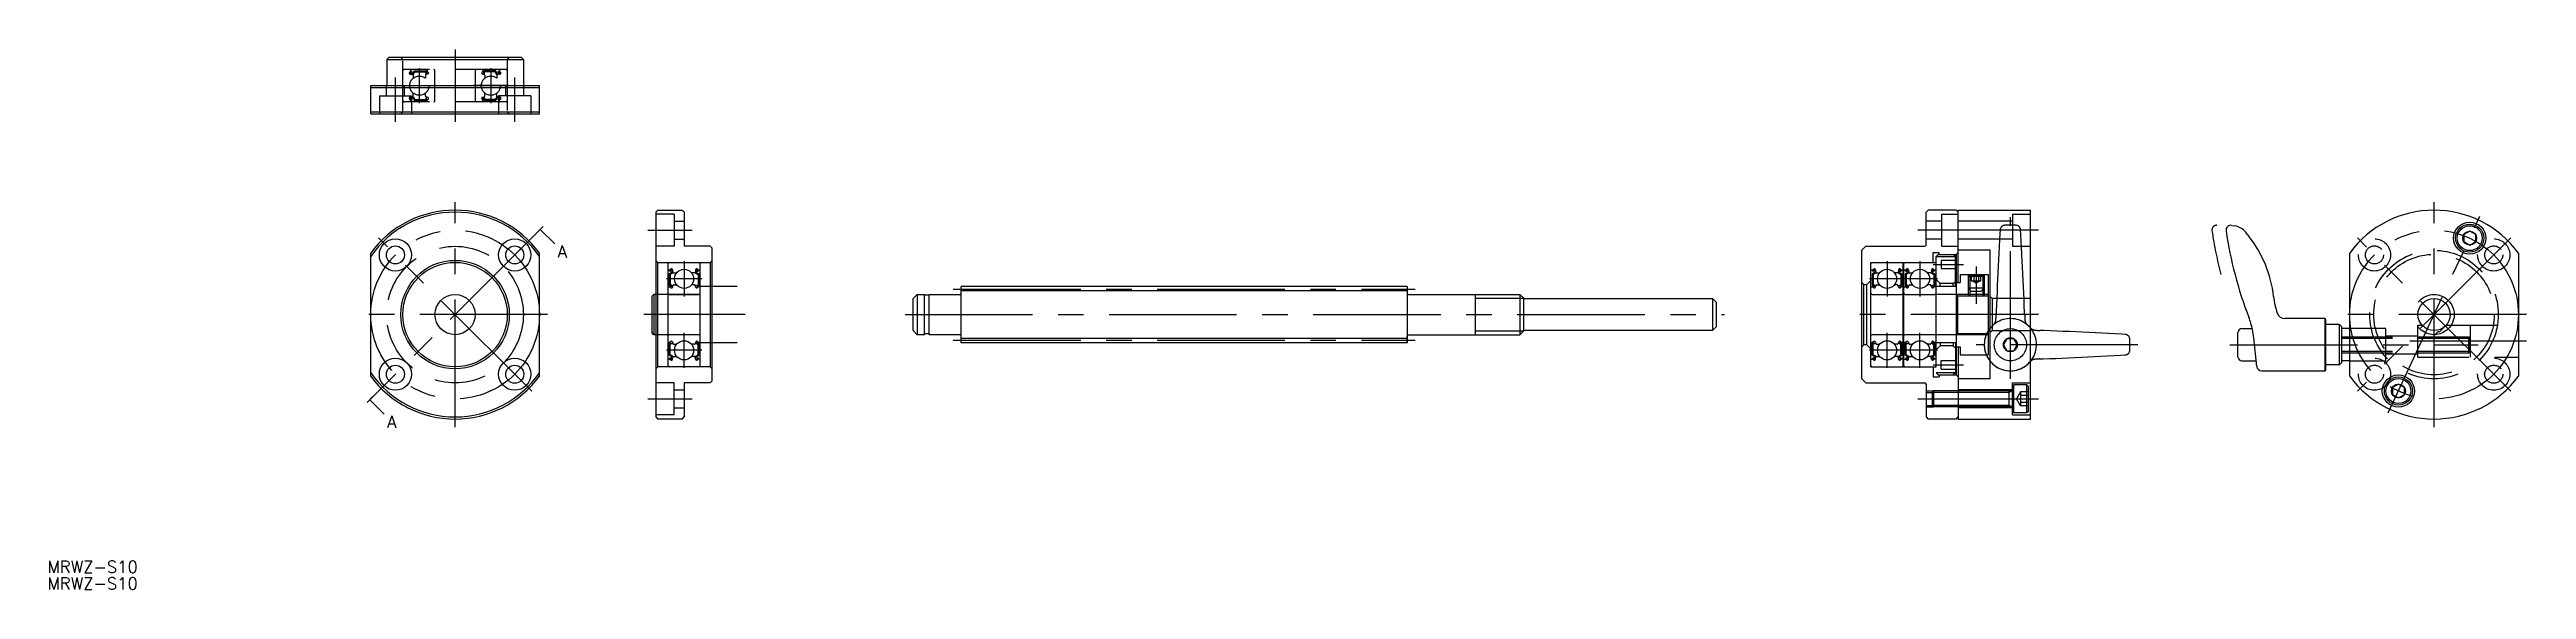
# Model space of a CAD drawing. Extents: x -101 to 516, y -68 to 66.
import ezdxf

# ---------------------------------------------------------------- set-up
doc = ezdxf.new("R2010")
doc.units = 0
for name, pattern in [('CENTER', [50.8, 31.75, -6.35, 6.35, -6.35]), ('DASHED', [19.05, 12.7, -6.35]), ('PHANTOM', [63.5, 31.75, -6.35, 6.35, -6.35, 6.35, -6.35])]:
    doc.linetypes.add(name, pattern=pattern)
doc.layers.get('0').update_dxf_attribs({"linetype": 'CONTINUOUS'})
doc.layers.add('CENTER', color=1, linetype='CENTER')
doc.styles.get("Standard").update_dxf_attribs({"font": 'txt.shx', "height": 3, "bigfont": 'bigfont.shx'})

msp = doc.modelspace()

# ---------------------------------------------------------------- linework, layer by layer
at = {"color": 7, "linetype": 'CONTINUOUS'}
for p, q in [((-17, 63.5), (-16.5, 64)), ((-17, 63.5), (-17, 57)), ((-17, 63.5), (17, 63.5)), ((16.5, 64), (-16.5, 64)), ((16.5, 64), (17, 63.5)), ((17, 63.5), (17, 57)), ((-21, 50), (-21, 57)), ((-21, 57), (21, 57)), ((21, 56.5), (-21, 56.5)), ((21, 50), (21, 57)), ((-21, 50.5), (21, 50.5)), ((-21, 50), (21, 50)), ((50.5, 26), (50, 25.5)), ((50, 25.5), (50, -25.5)), ((54.5, 25), (50, 25)), ((50.5, 26), (56.5, 26)), ((54.5, 25), (54.5, 17)), ((57, 25.5), (56.5, 26)), ((57, 25.5), (57, 17)), ((366.62, 26), (366.12, 25.5)), ((366.12, 17.3), (366.12, 25.5)), ((373.62, 26), (366.62, 26)), ((370.02, 17), (370.02, 25)), ((370.02, 25), (374.12, 25)), ((374.12, 25.5), (373.62, 26)), ((374.12, 26), (392.12, 26)), ((374.12, 8), (374.12, 26)), ((387.62, 25), (387.62, 17)), ((387.62, 25), (392.12, 25)), ((392.12, -26), (392.12, 26)), ((54.5, 23.25), (57, 23.25)), ((54.5, 18.75), (57, 18.75)), ((370.02, 23.25), (366.12, 23.25)), ((370.02, 18.75), (366.12, 18.75)), ((387.62, 23.25), (374.12, 23.25)), ((387.62, 18.75), (374.12, 18.75)), ((442.2, 22.21), (443.01, 22.07)), ((501.45, 20.76), (499.95, 19.9)), ((499.95, 19.9), (499.95, 18.17)), ((502.95, 19.9), (501.45, 20.76)), ((502.95, 18.17), (502.95, 19.9)), ((-21, -15.33), (-21, 15.33)), ((21, -15.33), (21, 15.33)), ((54.5, 17), (50, 17)), ((50.5, 13), (50, 13.5)), ((50.5, -13), (50.5, 13)), ((50.5, 13), (63.5, 13)), ((53, -12.7), (53, 12.7)), ((63.5, 17), (57, 17)), ((61, -12.7), (61, 12.7)), ((63.5, 17), (64, 16.5)), ((63.5, 13), (64, 13.5)), ((63.5, 13), (63.5, -13)), ((64, -16.5), (64, 16.5)), ((350.12, 16), (351.12, 17)), ((350.12, -16), (350.12, 16)), ((351.12, 17), (365.82, 17)), ((352.42, 13), (368.62, 13)), ((352.42, -13), (352.42, 13)), ((360.42, -12.7), (360.42, 12.7)), ((360.62, -12.7), (360.62, 12.7)), ((367.92, 15.5), (369.42, 15.5)), ((367.92, 13), (367.92, 15.5)), ((368.62, 14.5), (369.12, 15)), ((368.62, -13), (368.62, 14.5)), ((369.12, 15), (372.92, 15)), ((369.42, 15), (369.42, 15.5)), ((369.92, 13.55), (369.92, 11.45)), ((369.92, 13.55), (373.42, 13.55)), ((370.02, 17), (374.12, 17)), ((373.42, 14.5), (372.92, 15)), ((373.42, 7), (373.42, 14.5)), ((373.42, 14.46), (373.62, 14.46)), ((373.62, 15), (374.12, 15.5)), ((373.62, 15), (373.62, -15)), ((382.12, 16), (374.12, 16)), ((382.12, -16), (382.12, 16)), ((387.62, 17), (392.12, 17)), ((471.57, -15.33), (471.57, 15.33)), ((499.95, 18.17), (501.45, 17.3)), ((501.45, 17.3), (502.95, 18.17)), ((513.57, 15.33), (513.57, -15.33)), ((53.1, 11.1), (53.46, 11.1)), ((53.1, 6.95), (53.45, 6.95)), ((53.98, 10.5), (53.33, 10.12)), ((53.33, 10.12), (53.33, 7.3)), ((53.45, 11.09), (53.62, 11.29)), ((53.45, 6.95), (53.64, 6.72)), ((53.6, 10.67), (53.46, 10.82)), ((54.18, 10.38), (53.53, 10.01)), ((53.53, 10.01), (53.53, 7.3)), ((53.93, 7.3), (53.53, 7.3)), ((53.53, 7.1), (53.93, 7.1)), ((53.6, 10.96), (53.77, 11.16)), ((53.74, 10.82), (53.6, 10.96)), ((53.6, 10.67), (53.74, 10.82)), ((53.79, 6.65), (53.89, 6.65)), ((53.93, 7.1), (53.93, 7.3)), ((53.95, 11.1), (53.98, 10.5)), ((54.08, 6.78), (54.28, 7.33)), ((54.15, 11.12), (54.2, 10.49)), ((54.18, 10.75), (54.18, 10.38)), ((54.3, 10.4), (55.15, 10.4)), ((54.37, 7.4), (55.15, 7.4)), ((59.7, 10.4), (58.85, 10.4)), ((59.63, 7.4), (58.85, 7.4)), ((59.92, 6.78), (59.72, 7.33)), ((59.85, 11.12), (59.8, 10.49)), ((59.82, 10.75), (59.82, 10.38)), ((59.82, 10.38), (60.47, 10.01)), ((60.05, 11.1), (60.02, 10.5)), ((60.02, 10.5), (60.67, 10.12)), ((60.07, 7.1), (60.07, 7.3)), ((60.07, 7.3), (60.47, 7.3)), ((60.47, 7.1), (60.07, 7.1)), ((60.21, 6.65), (60.11, 6.65)), ((60.4, 10.96), (60.23, 11.16)), ((60.26, 10.82), (60.4, 10.96)), ((60.4, 10.67), (60.26, 10.82)), ((60.55, 6.95), (60.36, 6.72)), ((60.55, 11.09), (60.38, 11.29)), ((60.4, 10.67), (60.54, 10.82)), ((60.47, 10.01), (60.47, 7.3)), ((60.9, 11.1), (60.54, 11.1)), ((60.9, 6.95), (60.55, 6.95)), ((60.67, 10.12), (60.67, 7.3)), ((125.99, -7), (125.99, 7)), ((125.99, 5.3), (125.99, 7)), ((236.99, 7), (125.99, 7)), ((236.99, 7), (236.99, -7)), ((350.62, 7.5), (350.12, 8)), ((350.62, 7.5), (351.42, 7.5)), ((350.62, -7.5), (350.62, 7.5)), ((351.42, 7.5), (352.42, 8.5)), ((351.42, -7.5), (351.42, 7.5)), ((352.52, 11.1), (352.88, 11.1)), ((352.52, 6.95), (352.87, 6.95)), ((353.4, 10.5), (352.75, 10.12)), ((352.75, 10.12), (352.75, 7.3)), ((352.87, 11.09), (353.04, 11.29)), ((352.87, 6.95), (353.06, 6.72)), ((353.02, 10.67), (352.88, 10.82)), ((353.6, 10.38), (352.95, 10.01)), ((352.95, 10.01), (352.95, 7.3)), ((353.35, 7.3), (352.95, 7.3)), ((352.95, 7.1), (353.35, 7.1)), ((353.02, 10.96), (353.19, 11.16)), ((353.16, 10.82), (353.02, 10.96)), ((353.02, 10.67), (353.16, 10.82)), ((353.22, 6.65), (353.31, 6.65)), ((353.35, 7.1), (353.35, 7.3)), ((353.37, 11.1), (353.4, 10.5)), ((353.5, 6.78), (353.7, 7.33)), ((353.57, 11.12), (353.62, 10.49)), ((353.6, 10.75), (353.6, 10.38)), ((353.72, 10.4), (354.57, 10.4)), ((353.79, 7.4), (354.57, 7.4)), ((359.12, 10.4), (358.27, 10.4)), ((359.05, 7.4), (358.27, 7.4)), ((359.34, 6.78), (359.14, 7.33)), ((359.27, 11.12), (359.22, 10.49)), ((359.24, 10.75), (359.24, 10.38)), ((359.24, 10.38), (359.89, 10.01)), ((359.47, 11.1), (359.44, 10.5)), ((359.44, 10.5), (360.09, 10.12)), ((359.49, 7.3), (359.89, 7.3)), ((359.49, 7.1), (359.49, 7.3)), ((359.89, 7.1), (359.49, 7.1)), ((359.63, 6.65), (359.53, 6.65)), ((359.82, 10.96), (359.65, 11.16)), ((359.68, 10.82), (359.82, 10.96)), ((359.82, 10.67), (359.68, 10.82)), ((359.97, 6.95), (359.78, 6.72)), ((359.97, 11.09), (359.8, 11.29)), ((359.82, 10.67), (359.96, 10.82)), ((359.89, 10.01), (359.89, 7.3)), ((360.32, 11.1), (359.96, 11.1)), ((360.32, 6.95), (359.97, 6.95)), ((360.09, 10.12), (360.09, 7.3)), ((360.42, 7), (360.62, 7)), ((360.72, 11.1), (361.08, 11.1)), ((360.72, 6.95), (361.07, 6.95)), ((361.6, 10.5), (360.95, 10.12)), ((360.95, 10.12), (360.95, 7.3)), ((361.07, 11.09), (361.24, 11.29)), ((361.07, 6.95), (361.26, 6.72)), ((361.22, 10.67), (361.08, 10.82)), ((361.8, 10.38), (361.15, 10.01)), ((361.15, 10.01), (361.15, 7.3)), ((361.55, 7.3), (361.15, 7.3)), ((361.15, 7.1), (361.55, 7.1)), ((361.22, 10.96), (361.39, 11.16)), ((361.36, 10.82), (361.22, 10.96)), ((361.22, 10.67), (361.36, 10.82)), ((361.42, 6.65), (361.51, 6.65)), ((361.55, 7.1), (361.55, 7.3)), ((361.57, 11.1), (361.6, 10.5)), ((361.7, 6.78), (361.9, 7.33)), ((361.77, 11.12), (361.82, 10.49)), ((361.8, 10.75), (361.8, 10.38)), ((361.92, 10.4), (362.77, 10.4)), ((361.99, 7.4), (362.77, 7.4)), ((367.32, 10.4), (366.47, 10.4)), ((367.25, 7.4), (366.47, 7.4)), ((367.54, 6.78), (367.34, 7.33)), ((367.47, 11.12), (367.42, 10.49)), ((367.44, 10.75), (367.44, 10.38)), ((367.44, 10.38), (368.09, 10.01)), ((367.67, 11.1), (367.64, 10.5)), ((367.64, 10.5), (368.29, 10.12)), ((367.69, 7.3), (368.09, 7.3)), ((367.69, 7.1), (367.69, 7.3)), ((368.09, 7.1), (367.69, 7.1)), ((367.83, 6.65), (367.73, 6.65)), ((368.02, 10.96), (367.85, 11.16)), ((367.88, 10.82), (368.02, 10.96)), ((368.02, 10.67), (367.88, 10.82)), ((368.17, 6.95), (367.98, 6.72)), ((368.17, 11.09), (368, 11.29)), ((368.02, 10.67), (368.16, 10.82)), ((368.09, 10.01), (368.09, 7.3)), ((368.52, 11.1), (368.16, 11.1)), ((368.52, 6.95), (368.17, 6.95)), ((368.29, 10.12), (368.29, 7.3)), ((369.62, 7.75), (368.62, 8.75)), ((373.62, 7), (368.62, 7)), ((372.92, 7.75), (369.62, 7.75)), ((369.62, 7), (369.62, 7.75)), ((369.92, 11.45), (373.42, 11.45)), ((372.92, 7.75), (373.42, 8.25)), ((372.92, 7), (372.92, 7.75)), ((373.62, 8), (374.62, 8)), ((374.62, 10), (381.62, 10)), ((374.62, 10), (374.62, 8)), ((377, 9.87), (376.62, 9.49)), ((376.62, 9.49), (376.62, 6.62)), ((380.62, 9.49), (376.62, 9.49)), ((377.37, 5.87), (376.62, 6.62)), ((380.62, 6.62), (376.62, 6.62)), ((377, 10), (377, 9.87)), ((377, 9.87), (380.24, 9.87)), ((377, 6.24), (377, 4.67)), ((379.87, 5.87), (380.62, 6.62)), ((380.24, 10), (380.24, 9.87)), ((380.24, 9.87), (380.62, 9.49)), ((380.24, 6.24), (380.24, 4.67)), ((380.62, 9.49), (380.62, 6.62)), ((381.62, 10), (381.62, -10)), ((53.3, 5), (60.7, 5)), ((113.99, 4), (114.99, 5)), ((113.99, -4), (113.99, 4)), ((114.99, 5), (116.84, 5)), ((114.99, 5), (114.99, -5)), ((116.84, -5), (116.84, 5)), ((117.99, 4.8), (116.84, 4.8)), ((117.99, -5), (117.99, 5)), ((117.99, 5), (125.69, 5)), ((237.29, 5), (265.04, 5)), ((253.99, -5), (253.99, 5)), ((265.04, 5), (265.04, -5)), ((265.04, 5), (265.99, 4.05)), ((265.99, -4.05), (265.99, 4.05)), ((265.99, 4), (312.99, 4)), ((312.99, 4), (312.99, -4)), ((312.99, 4), (313.99, 3)), ((313.99, -3), (313.99, 3)), ((352.72, 5), (360.12, 5)), ((360.42, 5), (360.62, 5)), ((360.92, 5), (368.32, 5)), ((373.62, 5), (368.62, 5)), ((373.62, 5), (373.95, 4.67)), ((373.95, 4.67), (373.95, -4.68)), ((373.95, 4.67), (381.62, 4.67)), ((377.37, 5.87), (379.87, 5.87)), ((382.62, 4), (382.12, 4.5)), ((382.62, 4), (382.62, -4)), ((392.12, 4), (382.62, 4)), ((60.7, -5), (53.3, -5)), ((113.99, -4), (114.99, -5)), ((116.84, -5), (114.99, -5)), ((117.99, -4.8), (116.84, -4.8)), ((125.69, -5), (117.99, -5)), ((236.99, -7), (236.99, -5.3)), ((237.29, -5), (265.04, -5)), ((265.04, -5), (265.99, -4.05)), ((312.99, -4), (265.99, -4)), ((312.99, -4), (313.99, -3)), ((360.12, -5), (352.72, -5)), ((360.42, -5), (360.62, -5)), ((368.32, -5), (360.92, -5)), ((373.62, -5), (368.62, -5)), ((373.62, -5), (373.95, -4.68)), ((373.95, -4.68), (381.62, -4.68)), ((382.62, -4), (382.12, -4.5)), ((382.62, -4), (392.12, -4)), ((443.77, -10.5), (443.77, -4.5)), ((444.77, -3.5), (447.33, -3.5)), ((448.46, -12.93), (447.7, -5.75)), ((465.48, -1), (455.45, -1)), ((465.57, -1.2), (465.48, -1)), ((465.48, -14), (465.48, -1)), ((465.57, -1.2), (465.57, -13.8)), ((469.07, -2.5), (465.57, -2.5)), ((469.57, -3), (469.07, -2.5)), ((469.07, -12.5), (469.07, -2.5)), ((469.57, -3), (469.57, -12)), ((471.57, -3.5), (469.57, -3.5)), ((53.1, -6.95), (53.45, -6.95)), ((53.1, -11.1), (53.46, -11.1)), ((53.33, -10.12), (53.33, -7.3)), ((53.98, -10.5), (53.33, -10.12)), ((53.45, -6.95), (53.64, -6.72)), ((53.45, -11.09), (53.62, -11.29)), ((53.6, -10.67), (53.46, -10.82)), ((53.53, -7.1), (53.93, -7.1)), ((53.93, -7.3), (53.53, -7.3)), ((53.53, -10.01), (53.53, -7.3)), ((54.18, -10.38), (53.53, -10.01)), ((53.6, -10.67), (53.74, -10.82)), ((53.74, -10.82), (53.6, -10.96)), ((53.6, -10.96), (53.77, -11.16)), ((53.79, -6.65), (53.89, -6.65)), ((53.93, -7.1), (53.93, -7.3)), ((53.95, -11.1), (53.98, -10.5)), ((54.08, -6.78), (54.28, -7.33)), ((54.15, -11.12), (54.2, -10.49)), ((54.18, -10.75), (54.18, -10.38)), ((54.3, -10.4), (55.15, -10.4)), ((54.37, -7.4), (55.15, -7.4)), ((59.63, -7.4), (58.85, -7.4)), ((59.7, -10.4), (58.85, -10.4)), ((59.92, -6.78), (59.72, -7.33)), ((59.85, -11.12), (59.8, -10.49)), ((59.82, -10.38), (60.47, -10.01)), ((59.82, -10.75), (59.82, -10.38)), ((60.02, -10.5), (60.67, -10.12)), ((60.05, -11.1), (60.02, -10.5)), ((60.07, -7.1), (60.07, -7.3)), ((60.47, -7.1), (60.07, -7.1)), ((60.07, -7.3), (60.47, -7.3)), ((60.21, -6.65), (60.11, -6.65)), ((60.4, -10.96), (60.23, -11.16)), ((60.4, -10.67), (60.26, -10.82)), ((60.26, -10.82), (60.4, -10.96)), ((60.55, -6.95), (60.36, -6.72)), ((60.55, -11.09), (60.38, -11.29)), ((60.4, -10.67), (60.54, -10.82)), ((60.47, -10.01), (60.47, -7.3)), ((60.9, -11.1), (60.54, -11.1)), ((60.9, -6.95), (60.55, -6.95)), ((60.67, -10.12), (60.67, -7.3)), ((236.99, -7), (125.99, -7)), ((350.62, -7.5), (350.12, -8)), ((351.42, -7.5), (350.62, -7.5)), ((351.42, -7.5), (352.42, -8.5)), ((352.52, -6.95), (352.87, -6.95)), ((352.52, -11.1), (352.88, -11.1)), ((352.75, -10.12), (352.75, -7.3)), ((353.4, -10.5), (352.75, -10.12)), ((352.87, -6.95), (353.06, -6.72)), ((352.87, -11.09), (353.04, -11.29)), ((353.02, -10.67), (352.88, -10.82)), ((352.95, -7.1), (353.35, -7.1)), ((353.35, -7.3), (352.95, -7.3)), ((352.95, -10.01), (352.95, -7.3)), ((353.6, -10.38), (352.95, -10.01)), ((353.02, -10.67), (353.16, -10.82)), ((353.16, -10.82), (353.02, -10.96)), ((353.02, -10.96), (353.19, -11.16)), ((353.22, -6.65), (353.31, -6.65)), ((353.35, -7.1), (353.35, -7.3)), ((353.37, -11.1), (353.4, -10.5)), ((353.5, -6.78), (353.7, -7.33)), ((353.57, -11.12), (353.62, -10.49)), ((353.6, -10.75), (353.6, -10.38)), ((353.72, -10.4), (354.57, -10.4)), ((353.79, -7.4), (354.57, -7.4)), ((359.05, -7.4), (358.27, -7.4)), ((359.12, -10.4), (358.27, -10.4)), ((359.34, -6.78), (359.14, -7.33)), ((359.27, -11.12), (359.22, -10.49)), ((359.24, -10.38), (359.89, -10.01)), ((359.24, -10.75), (359.24, -10.38)), ((359.44, -10.5), (360.09, -10.12)), ((359.47, -11.1), (359.44, -10.5)), ((359.89, -7.1), (359.49, -7.1)), ((359.49, -7.1), (359.49, -7.3)), ((359.49, -7.3), (359.89, -7.3)), ((359.63, -6.65), (359.53, -6.65)), ((359.82, -10.96), (359.65, -11.16)), ((359.82, -10.67), (359.68, -10.82)), ((359.68, -10.82), (359.82, -10.96)), ((359.97, -6.95), (359.78, -6.72)), ((359.97, -11.09), (359.8, -11.29)), ((359.82, -10.67), (359.96, -10.82)), ((359.89, -10.01), (359.89, -7.3)), ((360.32, -11.1), (359.96, -11.1)), ((360.32, -6.95), (359.97, -6.95)), ((360.09, -10.12), (360.09, -7.3)), ((360.42, -7), (360.62, -7)), ((360.72, -6.95), (361.07, -6.95)), ((360.72, -11.1), (361.08, -11.1)), ((360.95, -10.12), (360.95, -7.3)), ((361.6, -10.5), (360.95, -10.12)), ((361.07, -6.95), (361.26, -6.72)), ((361.07, -11.09), (361.24, -11.29)), ((361.22, -10.67), (361.08, -10.82)), ((361.15, -7.1), (361.55, -7.1)), ((361.55, -7.3), (361.15, -7.3)), ((361.15, -10.01), (361.15, -7.3)), ((361.8, -10.38), (361.15, -10.01)), ((361.22, -10.67), (361.36, -10.82)), ((361.36, -10.82), (361.22, -10.96)), ((361.22, -10.96), (361.39, -11.16)), ((361.42, -6.65), (361.51, -6.65)), ((361.55, -7.1), (361.55, -7.3)), ((361.57, -11.1), (361.6, -10.5)), ((361.7, -6.78), (361.9, -7.33)), ((361.77, -11.12), (361.82, -10.49)), ((361.8, -10.75), (361.8, -10.38)), ((361.92, -10.4), (362.77, -10.4)), ((361.99, -7.4), (362.77, -7.4)), ((367.25, -7.4), (366.47, -7.4)), ((367.32, -10.4), (366.47, -10.4)), ((367.54, -6.78), (367.34, -7.33)), ((367.47, -11.12), (367.42, -10.49)), ((367.44, -10.38), (368.09, -10.01)), ((367.44, -10.75), (367.44, -10.38)), ((367.64, -10.5), (368.29, -10.12)), ((367.67, -11.1), (367.64, -10.5)), ((368.09, -7.1), (367.69, -7.1)), ((367.69, -7.1), (367.69, -7.3)), ((367.69, -7.3), (368.09, -7.3)), ((367.83, -6.65), (367.73, -6.65)), ((368.02, -10.96), (367.85, -11.16)), ((368.02, -10.67), (367.88, -10.82)), ((367.88, -10.82), (368.02, -10.96)), ((368.17, -6.95), (367.98, -6.72)), ((368.17, -11.09), (368, -11.29)), ((368.02, -10.67), (368.16, -10.82)), ((368.09, -10.01), (368.09, -7.3)), ((368.52, -11.1), (368.16, -11.1)), ((368.52, -6.95), (368.17, -6.95)), ((368.29, -10.12), (368.29, -7.3)), ((373.62, -7), (368.62, -7)), ((369.62, -7.75), (368.62, -8.75)), ((369.62, -7), (369.62, -7.75)), ((372.92, -7.75), (369.62, -7.75)), ((369.92, -13.55), (369.92, -11.45)), ((369.92, -11.45), (373.42, -11.45)), ((372.92, -7), (372.92, -7.75)), ((372.92, -7.75), (373.42, -8.25)), ((373.42, -7), (373.42, -14.5)), ((373.62, -8), (374.62, -8)), ((374.12, -8), (374.12, -26)), ((374.62, -8), (374.62, -10)), ((374.62, -10), (381.62, -10)), ((444.77, -11.5), (448.31, -11.5)), ((469.57, -12), (469.07, -12.5)), ((471.57, -11.5), (469.57, -11.5)), ((50.5, -13), (50, -13.5)), ((54.5, -17), (50, -17)), ((63.5, -13), (50.5, -13)), ((54.5, -25), (54.5, -17)), ((57, -17), (57, -25.5)), ((63.5, -17), (57, -17)), ((63.5, -13), (64, -13.5)), ((64, -16.5), (63.5, -17)), ((351.12, -17), (350.12, -16)), ((351.12, -17), (365.82, -17)), ((352.42, -13), (368.62, -13)), ((366.12, -17.3), (366.12, -25.5)), ((367.92, -13), (367.92, -15.5)), ((367.92, -15.5), (369.42, -15.5)), ((368.62, -14.5), (369.12, -15)), ((369.12, -15), (372.92, -15)), ((369.42, -15), (369.42, -15.5)), ((369.92, -13.55), (373.42, -13.55)), ((373.42, -14.5), (372.92, -15)), ((373.42, -14.46), (373.62, -14.46)), ((373.62, -15), (374.12, -15.5)), ((382.12, -16), (374.12, -16)), ((387.62, -25), (387.62, -17)), ((387.62, -17), (392.12, -17)), ((388.02, -17.5), (387.62, -17.9)), ((391.22, -17.5), (388.02, -17.5)), ((388.02, -24.5), (388.02, -17.5)), ((391.22, -17.5), (391.62, -17.9)), ((391.22, -24.5), (391.22, -17.5)), ((391.62, -24.1), (391.62, -17.9)), ((449.65, -14), (465.48, -14)), ((465.48, -14), (465.57, -13.8)), ((469.07, -12.5), (465.57, -12.5)), ((483.7, -17.3), (482.2, -18.17)), ((482.2, -18.17), (482.2, -19.9)), ((485.2, -18.17), (483.7, -17.3)), ((485.2, -19.9), (485.2, -18.17)), ((54.5, -18.75), (57, -18.75)), ((54.5, -23.25), (57, -23.25)), ((366.12, -19.38), (367.62, -19.38)), ((366.12, -22.62), (367.62, -22.62)), ((368, -19), (367.62, -19.38)), ((367.62, -19.38), (367.62, -22.62)), ((367.62, -22.62), (368, -23)), ((387.42, -19), (368, -19)), ((368, -19), (368, -23)), ((387.42, -23), (368, -23)), ((387.62, -18.75), (374.12, -18.75)), ((387.62, -23.25), (374.12, -23.25)), ((386.82, -23), (386.82, -19)), ((387.62, -24.1), (388.02, -24.5)), ((391.22, -24.5), (388.02, -24.5)), ((391.62, -24.1), (391.22, -24.5)), ((482.2, -19.9), (483.7, -20.76)), ((483.7, -20.76), (485.2, -19.9)), ((54.5, -25), (50, -25)), ((50, -25.5), (50.5, -26)), ((56.5, -26), (50.5, -26)), ((56.5, -26), (57, -25.5)), ((366.12, -25.5), (366.62, -26)), ((373.62, -26), (366.62, -26)), ((373.62, -26), (374.12, -25.5)), ((374.12, -26), (392.12, -26)), ((387.62, -25), (392.12, -25))]:
    msp.add_line(p, q, dxfattribs=at)
at = {"color": 3, "linetype": 'DASHED'}
for p, q in [((-13, 63.5), (-13.5, 64)), ((-13, 50.5), (-13, 63.5)), ((13, 63.5), (13.5, 64)), ((13, 63.5), (13, 50.5)), ((-17.1, 54.5), (-17.1, 57)), ((12.7, 61), (-12.7, 61)), ((-12.6, 54.5), (-12.6, 57)), ((-11.09, 60.55), (-11.29, 60.38)), ((-10.96, 60.4), (-11.16, 60.23)), ((-11.12, 59.85), (-10.49, 59.8)), ((-11.1, 60.9), (-11.1, 60.54)), ((-11.1, 60.05), (-10.5, 60.02)), ((-10.82, 60.26), (-10.96, 60.4)), ((-10.67, 60.4), (-10.82, 60.54)), ((-10.67, 60.4), (-10.82, 60.26)), ((-10.75, 59.82), (-10.38, 59.82)), ((-10.5, 60.02), (-10.12, 60.67)), ((-10.4, 59.7), (-10.4, 58.85)), ((-10.38, 59.82), (-10.01, 60.47)), ((-10.12, 60.67), (-7.3, 60.67)), ((-10.01, 60.47), (-7.3, 60.47)), ((-7.4, 59.63), (-7.4, 58.85)), ((-6.78, 59.92), (-7.33, 59.72)), ((-7.3, 60.07), (-7.3, 60.47)), ((-7.1, 60.07), (-7.3, 60.07)), ((-7.1, 60.47), (-7.1, 60.07)), ((-6.95, 60.9), (-6.95, 60.55)), ((-6.95, 60.55), (-6.72, 60.36)), ((-6.65, 60.21), (-6.65, 60.11)), ((-5, 53.3), (-5, 60.7)), ((5, 60.7), (5, 53.3)), ((6.65, 60.21), (6.65, 60.11)), ((6.95, 60.55), (6.72, 60.36)), ((6.78, 59.92), (7.33, 59.72)), ((6.95, 60.9), (6.95, 60.55)), ((7.1, 60.47), (7.1, 60.07)), ((7.1, 60.07), (7.3, 60.07)), ((10.12, 60.67), (7.3, 60.67)), ((7.3, 60.07), (7.3, 60.47)), ((10.01, 60.47), (7.3, 60.47)), ((7.4, 59.63), (7.4, 58.85)), ((10.38, 59.82), (10.01, 60.47)), ((10.5, 60.02), (10.12, 60.67)), ((10.75, 59.82), (10.38, 59.82)), ((10.4, 59.7), (10.4, 58.85)), ((11.12, 59.85), (10.49, 59.8)), ((11.1, 60.05), (10.5, 60.02)), ((10.67, 60.4), (10.82, 60.54)), ((10.67, 60.4), (10.82, 60.26)), ((10.82, 60.26), (10.96, 60.4)), ((10.96, 60.4), (11.16, 60.23)), ((11.09, 60.55), (11.29, 60.38)), ((11.1, 60.9), (11.1, 60.54)), ((12.6, 54.5), (12.6, 57)), ((17.1, 54.5), (17.1, 57)), ((-18.85, 54.5), (-18.85, 50)), ((-18.85, 54.5), (-10.85, 54.5)), ((-13, 50.5), (-13.5, 50)), ((12.7, 53), (-12.7, 53)), ((-11.09, 53.45), (-11.29, 53.62)), ((-10.96, 53.6), (-11.16, 53.77)), ((-11.12, 54.15), (-10.49, 54.2)), ((-11.1, 53.95), (-10.5, 53.98)), ((-11.1, 53.1), (-11.1, 53.46)), ((-10.82, 53.74), (-10.96, 53.6)), ((-10.85, 54.5), (-10.85, 50)), ((-10.67, 53.6), (-10.82, 53.74)), ((-10.67, 53.6), (-10.82, 53.46)), ((-10.75, 54.18), (-10.38, 54.18)), ((-10.5, 53.98), (-10.12, 53.33)), ((-10.4, 54.3), (-10.4, 55.15)), ((-10.38, 54.18), (-10.01, 53.53)), ((-10.12, 53.33), (-7.3, 53.33)), ((-10.01, 53.53), (-7.3, 53.53)), ((-7.4, 54.37), (-7.4, 55.15)), ((-6.78, 54.08), (-7.33, 54.28)), ((-7.3, 53.93), (-7.3, 53.53)), ((-7.1, 53.93), (-7.3, 53.93)), ((-7.1, 53.53), (-7.1, 53.93)), ((-6.95, 53.45), (-6.72, 53.64)), ((-6.95, 53.1), (-6.95, 53.45)), ((-6.65, 53.79), (-6.65, 53.89)), ((6.65, 53.79), (6.65, 53.89)), ((6.95, 53.45), (6.72, 53.64)), ((6.78, 54.08), (7.33, 54.28)), ((6.95, 53.1), (6.95, 53.45)), ((7.1, 53.53), (7.1, 53.93)), ((7.1, 53.93), (7.3, 53.93)), ((7.3, 53.93), (7.3, 53.53)), ((10.01, 53.53), (7.3, 53.53)), ((10.12, 53.33), (7.3, 53.33)), ((7.4, 54.37), (7.4, 55.15)), ((10.38, 54.18), (10.01, 53.53)), ((10.5, 53.98), (10.12, 53.33)), ((10.75, 54.18), (10.38, 54.18)), ((10.4, 54.3), (10.4, 55.15)), ((11.12, 54.15), (10.49, 54.2)), ((11.1, 53.95), (10.5, 53.98)), ((10.67, 53.6), (10.82, 53.74)), ((10.67, 53.6), (10.82, 53.46)), ((10.82, 53.74), (10.96, 53.6)), ((10.85, 54.5), (10.85, 50)), ((18.85, 54.5), (10.85, 54.5)), ((10.96, 53.6), (11.16, 53.77)), ((11.09, 53.45), (11.29, 53.62)), ((11.1, 53.1), (11.1, 53.46)), ((13, 50.5), (13.5, 50)), ((18.85, 54.5), (18.85, 50)), ((377.47, 8.37), (377.47, 9.87)), ((377.47, 8.37), (379.78, 8.37)), ((378.62, 7.79), (377.62, 8.37)), ((378.04, 9.87), (378.04, 8.37)), ((379.62, 8.37), (378.62, 7.79)), ((379.2, 9.87), (379.2, 8.37)), ((379.78, 8.37), (379.78, 9.87)), ((469.57, -5.5), (501.53, -5.5)), ((469.57, -5.88), (501.57, -5.88)), ((480.57, -3.5), (471.57, -3.5)), ((480.57, -11.5), (480.57, -3.5)), ((480.57, -5.25), (488.57, -5.25)), ((488.57, -2.6), (489.53, -2.6)), ((488.57, -10.6), (488.57, -2.6)), ((493.53, -4.3), (492.53, -5.3)), ((492.53, -5.3), (492.53, -10.6)), ((493.93, -4.3), (493.53, -4.3)), ((495.63, -2.6), (493.93, -4.3)), ((495.61, -2.6), (513.57, -2.6)), ((501.57, -5.88), (501.2, -5.5)), ((501.2, -9.5), (501.2, -5.5)), ((501.53, -2.6), (501.53, -10.6)), ((501.57, -9.12), (501.57, -5.88)), ((469.57, -9.12), (501.57, -9.12)), ((469.57, -9.5), (501.53, -9.5)), ((471.57, -11.5), (480.57, -11.5)), ((480.57, -9.75), (488.57, -9.75)), ((488.57, -10.6), (513.57, -10.6)), ((501.2, -9.5), (501.57, -9.12)), ((389.62, -19.27), (388.62, -21)), ((389.62, -22.73), (388.62, -21)), ((389.62, -19.27), (389.62, -22.73)), ((391.62, -19.27), (389.62, -19.27)), ((391.62, -20.13), (389.62, -20.13)), ((391.62, -21.87), (389.62, -21.87)), ((391.62, -22.73), (389.62, -22.73))]:
    msp.add_line(p, q, dxfattribs=at)
at = {"color": 3, "linetype": 'PHANTOM'}
for p, q in [((388.47, 22.23), (385.77, 22.23)), ((387.12, -16), (387.12, 24.23)), ((70.2, 7), (61, 7)), ((49, 4.5), (49.5, 5)), ((49, 4.5), (49, -4.5)), ((61, 5), (49.5, 5)), ((49.5, 5), (49.5, -5)), ((49.5, -5), (49, -4.5)), ((61, -5), (49.5, -5)), ((386.25, -6), (385.39, -7.5)), ((387.99, -6), (386.25, -6)), ((388.85, -7.5), (387.99, -6)), ((416.85, -8.85), (416.85, -6.15)), ((70.2, -7), (61, -7)), ((418.85, -7.5), (378.62, -7.5)), ((385.39, -7.5), (386.25, -9)), ((386.25, -9), (387.99, -9)), ((387.99, -9), (388.85, -7.5))]:
    msp.add_line(p, q, dxfattribs=at)
at = {"color": 3, "linetype": 'CONTINUOUS'}
for p, q in [((368.62, 14.46), (373.42, 14.46)), ((372.92, 15), (373.62, 15)), ((376.62, 10), (376.62, 9.49)), ((376.62, 6.62), (376.62, 4.67)), ((377, 9.87), (377, 6.24)), ((380.24, 9.87), (380.24, 6.24)), ((380.62, 10), (380.62, 9.49)), ((380.62, 6.62), (380.62, 4.67)), ((236.99, 5.92), (125.99, 5.92)), ((253.99, 4.05), (265.99, 4.05)), ((381.62, 5), (373.62, 5)), ((236.99, -5.92), (125.99, -5.92)), ((253.99, -4.05), (265.99, -4.05)), ((381.62, -5), (373.62, -5)), ((368.62, -14.46), (373.42, -14.46)), ((372.92, -15), (373.62, -15)), ((366.12, -19), (368, -19)), ((366.12, -23), (368, -23)), ((386.82, -19.38), (367.62, -19.38)), ((386.82, -22.62), (367.62, -22.62)), ((387.52, -18.97), (386.82, -19.38)), ((387.52, -23.03), (386.82, -22.62))]:
    msp.add_line(p, q, dxfattribs=at)
at = {"color": 3, "linetype": 'PHANTOM', "flags": 128}
for points in [[(384.57, 21.1), (384.52, 20.23), (384.43, 18.59), (384.34, 16.95), (384.25, 15.31), (384.17, 13.68), (384.09, 12.06), (384.01, 10.45), (383.94, 8.84), (383.86, 7.23), (383.8, 5.64), (383.73, 4.06), (383.67, 2.48), (383.61, 0.91), (383.57, -0.18)], [(390.68, -0.18), (390.65, 0.64), (390.59, 2.21), (390.52, 3.78), (390.46, 5.37), (390.39, 6.96), (390.32, 8.56), (390.24, 10.16), (390.17, 11.78), (390.09, 13.4), (390, 15.03), (389.92, 16.66), (389.83, 18.3), (389.74, 19.95), (389.67, 21.1)], [(415.72, -4.95), (414.85, -4.9), (413.21, -4.81), (411.57, -4.72), (409.93, -4.63), (408.31, -4.55), (406.68, -4.47), (405.07, -4.39), (403.46, -4.32), (401.86, -4.24), (400.26, -4.18), (398.68, -4.11), (397.1, -4.05), (395.53, -3.99), (394.44, -3.95)], [(394.44, -11.05), (395.26, -11.02), (396.83, -10.96), (398.4, -10.9), (399.99, -10.84), (401.58, -10.77), (403.18, -10.7), (404.79, -10.62), (406.4, -10.55), (408.02, -10.47), (409.65, -10.38), (411.28, -10.3), (412.92, -10.21), (414.57, -10.12), (415.72, -10.05)]]:
    msp.add_lwpolyline(points, dxfattribs=at)
at = {"color": 7}
for points in [[(21.21, 21.21, 0), (24.82, 17.61, 0)], [(-21.21, -21.21, 0), (-17.61, -24.82, 0)]]:
    msp.add_polyline3d(points, dxfattribs=at)
at = {"color": 3, "linetype": 'DASHED'}
for centre, radius in [((-8.9, 57), 2.38), ((8.9, 57), 2.38), ((477.73, 14.85), 4), ((507.42, 14.85), 4), ((0, 0), 17), ((477.73, 14.85), 2.25), ((492.57, 0), 16), ((492.57, 0), 15), ((507.42, 14.85), 2.25), ((492.57, 0), 5), ((477.73, -14.85), 4), ((507.42, -14.85), 4), ((477.73, -14.85), 2.25), ((507.42, -14.85), 2.25)]:
    msp.add_circle(centre, radius, dxfattribs=at)
at = {"color": 7, "linetype": 'CONTINUOUS'}
for centre, radius in [((-14.85, 14.85), 4), ((14.85, 14.85), 4), ((501.45, 19.03), 4), ((501.45, 19.03), 3.5), ((501.45, 19.03), 3.1), ((501.45, 19.03), 1.73), ((-14.85, 14.85), 2.25), ((0, 0), 13.5), ((0, 0), 13), ((14.85, 14.85), 2.25), ((57, 8.9), 2.38), ((356.42, 8.9), 2.38), ((364.62, 8.9), 2.38), ((0, 0), 5), ((492.57, 0), 4), ((-14.85, -14.85), 4), ((14.85, -14.85), 4), ((57, -8.9), 2.38), ((356.42, -8.9), 2.38), ((364.62, -8.9), 2.38), ((-14.85, -14.85), 2.25), ((14.85, -14.85), 2.25), ((483.7, -19.03), 4), ((483.7, -19.03), 3.5), ((483.7, -19.03), 3.1), ((483.7, -19.03), 1.73)]:
    msp.add_circle(centre, radius, dxfattribs=at)
at = {"color": 3, "linetype": 'PHANTOM'}
for radius in [4, 1.73]:
    msp.add_circle((387.12, -7.5), radius, dxfattribs=at)
at = {"color": 3, "linetype": 'DASHED'}
for centre, radius, start, end in [((-12.7, 60.7), 0.3, 90, 180), ((-11.1, 60.15), 0.3, 129.86305, 265.06461), ((-11.2, 60.9), 0.1, 0, 90), ((-11.1, 60.15), 0.1, 130.04973, 266.89834), ((-10.96, 60.4), 0.2, 44.99798, 129.86305), ((-10.5, 59.7), 0.1, 0, 85.06461), ((-7.3, 59.63), 0.1, 110.00844, 180), ((-7.3, 60.47), 0.2, 0, 90), ((-6.85, 60.9), 0.1, 90, 180), ((-6.85, 60.11), 0.2, 290.00844, 0), ((-6.85, 60.21), 0.2, 0, 50.02382), ((-5.3, 60.7), 0.3, 360, 90), ((5.3, 60.7), 0.3, 90, 180), ((6.85, 60.21), 0.2, 129.97618, 180), ((6.85, 60.11), 0.2, 180, 249.99156), ((6.85, 60.9), 0.1, 0, 90), ((7.3, 60.47), 0.2, 90, 180), ((7.3, 59.63), 0.1, 0, 69.99156), ((10.5, 59.7), 0.1, 94.93539, 180), ((10.96, 60.4), 0.2, 50.13695, 135.00202), ((11.2, 60.9), 0.1, 90, 180), ((11.1, 60.15), 0.1, 273.10166, 49.95027), ((11.1, 60.15), 0.3, 274.93539, 50.13695), ((12.7, 60.7), 0.3, 0, 90), ((-12.7, 53.3), 0.3, 180, 270), ((-11.1, 53.85), 0.3, 94.93539, 230.13695), ((-11.1, 53.85), 0.1, 93.10166, 229.95027), ((-11.2, 53.1), 0.1, 270, 0), ((-10.96, 53.6), 0.2, 230.13695, 315.00202), ((-10.5, 54.3), 0.1, 274.93539, 0), ((-7.3, 54.37), 0.1, 180, 249.99156), ((-7.3, 53.53), 0.2, 270, 0), ((-6.85, 53.1), 0.1, 180, 270), ((-6.85, 53.89), 0.2, 0, 69.99156), ((-6.85, 53.79), 0.2, 309.97618, 0), ((-5.3, 53.3), 0.3, 270, 0), ((5.3, 53.3), 0.3, 180, 270), ((6.85, 53.89), 0.2, 110.00844, 180), ((6.85, 53.79), 0.2, 180, 230.02382), ((6.85, 53.1), 0.1, 270, 0), ((7.3, 53.53), 0.2, 180, 270), ((7.3, 54.37), 0.1, 290.00844, 0), ((10.5, 54.3), 0.1, 180, 265.06461), ((10.96, 53.6), 0.2, 224.99798, 309.86305), ((11.1, 53.85), 0.1, 310.04973, 86.89834), ((11.2, 53.1), 0.1, 180, 270), ((11.1, 53.85), 0.3, 309.86305, 85.06461), ((12.7, 53.3), 0.3, 270, 0)]:
    msp.add_arc(centre, radius, start, end, dxfattribs=at)
at = {"color": 7, "linetype": 'CONTINUOUS'}
for centre, radius, start, end in [((0, 0), 26, 36.12893, 143.87107), ((0, 0), 25.5, 34.56032, 145.43968), ((492.57, 0), 26, 36.12893, 143.87107), ((441.99, 21.03), 1.2, 80.00004, 188.36508), ((539.74, 35.41), 100, 188.36508, 201.13623), ((442.23, 17.64), 4.5, 39.79203, 80), ((414.95, -5.08), 40, 38.02118, 39.79204), ((422.83, 1.08), 30, 6.54461, 38.02118), ((53.3, 12.7), 0.3, 90, 180), ((60.7, 12.7), 0.3, 360, 90), ((352.72, 12.7), 0.3, 90, 180), ((360.12, 12.7), 0.3, 360, 90), ((360.92, 12.7), 0.3, 90, 180), ((365.82, 17.3), 0.3, 270, 0), ((368.32, 12.7), 0.3, 360, 90), ((53.1, 11.2), 0.1, 180, 270), ((53.1, 6.85), 0.1, 90, 180), ((53.53, 7.3), 0.2, 180, 270), ((53.6, 10.96), 0.2, 140.13695, 225.00202), ((53.85, 11.1), 0.3, 4.93539, 140.13695), ((53.79, 6.85), 0.2, 219.97618, 270), ((53.85, 11.1), 0.1, 3.10166, 139.95027), ((53.89, 6.85), 0.2, 270, 339.99156), ((54.3, 10.5), 0.1, 184.93539, 270), ((54.37, 7.3), 0.1, 90, 159.99156), ((59.63, 7.3), 0.1, 20.00844, 90), ((59.7, 10.5), 0.1, 270, 355.06461), ((60.15, 11.1), 0.3, 39.86305, 175.06461), ((60.11, 6.85), 0.2, 200.00844, 270), ((60.15, 11.1), 0.1, 40.04973, 176.89834), ((60.21, 6.85), 0.2, 270, 320.02382), ((60.47, 7.3), 0.2, 270, 0), ((60.4, 10.96), 0.2, 314.99798, 39.86305), ((60.9, 11.2), 0.1, 270, 0), ((60.9, 6.85), 0.1, 0, 90), ((352.52, 11.2), 0.1, 180, 270), ((352.52, 6.85), 0.1, 90, 180), ((352.95, 7.3), 0.2, 180, 270), ((353.02, 10.96), 0.2, 140.13695, 225.00202), ((353.27, 11.1), 0.3, 4.93539, 140.13695), ((353.22, 6.85), 0.2, 219.97618, 270), ((353.27, 11.1), 0.1, 3.10166, 139.95027), ((353.31, 6.85), 0.2, 270, 339.99156), ((353.72, 10.5), 0.1, 184.93539, 270), ((353.79, 7.3), 0.1, 90, 159.99156), ((359.05, 7.3), 0.1, 20.00844, 90), ((359.12, 10.5), 0.1, 270, 355.06461), ((359.57, 11.1), 0.3, 39.86305, 175.06461), ((359.53, 6.85), 0.2, 200.00844, 270), ((359.57, 11.1), 0.1, 40.04973, 176.89834), ((359.63, 6.85), 0.2, 270, 320.02382), ((359.89, 7.3), 0.2, 270, 0), ((359.82, 10.96), 0.2, 314.99798, 39.86305), ((360.32, 11.2), 0.1, 270, 0), ((360.32, 6.85), 0.1, 0, 90), ((360.72, 11.2), 0.1, 180, 270), ((360.72, 6.85), 0.1, 90, 180), ((361.15, 7.3), 0.2, 180, 270), ((361.22, 10.96), 0.2, 140.13695, 225.00202), ((361.47, 11.1), 0.3, 4.93539, 140.13695), ((361.42, 6.85), 0.2, 219.97618, 270), ((361.47, 11.1), 0.1, 3.10166, 139.95027), ((361.51, 6.85), 0.2, 270, 339.99156), ((361.92, 10.5), 0.1, 184.93539, 270), ((361.99, 7.3), 0.1, 90, 159.99156), ((367.25, 7.3), 0.1, 20.00844, 90), ((367.32, 10.5), 0.1, 270, 355.06461), ((367.77, 11.1), 0.3, 39.86305, 175.06461), ((367.73, 6.85), 0.2, 200.00844, 270), ((367.77, 11.1), 0.1, 40.04973, 176.89834), ((367.83, 6.85), 0.2, 270, 320.02382), ((368.09, 7.3), 0.2, 270, 0), ((368.02, 10.96), 0.2, 314.99798, 39.86305), ((368.52, 11.2), 0.1, 270, 0), ((368.52, 6.85), 0.1, 0, 90), ((53.3, 5.3), 0.3, 180, 270), ((60.7, 5.3), 0.3, 270, 0), ((125.69, 5.3), 0.3, 270, 0), ((237.29, 5.3), 0.3, 180, 270), ((352.72, 5.3), 0.3, 180, 270), ((360.12, 5.3), 0.3, 270, 0), ((360.92, 5.3), 0.3, 180, 270), ((368.32, 5.3), 0.3, 270, 0), ((472.5, 6.78), 20, 186.54461, 198.72255), ((455.45, 1), 2, 198.72255, 270), ((53.3, -5.3), 0.3, 90, 180), ((60.7, -5.3), 0.3, 360, 90), ((125.69, -5.3), 0.3, 0, 90), ((237.29, -5.3), 0.3, 90, 180), ((352.72, -5.3), 0.3, 90, 180), ((360.12, -5.3), 0.3, 360, 90), ((360.92, -5.3), 0.3, 90, 180), ((368.32, -5.3), 0.3, 360, 90), ((444.77, -4.5), 1, 90, 180), ((427.81, -7.86), 20, 11.92169, 21.13623), ((427.8, -7.87), 20.01, 6.05839, 11.92074), ((53.1, -6.85), 0.1, 180, 270), ((53.1, -11.2), 0.1, 90, 180), ((53.53, -7.3), 0.2, 90, 180), ((53.6, -10.96), 0.2, 134.99798, 219.86305), ((53.85, -11.1), 0.3, 219.86305, 355.06461), ((53.79, -6.85), 0.2, 90, 140.02382), ((53.85, -11.1), 0.1, 220.04973, 356.89834), ((53.89, -6.85), 0.2, 20.00844, 90), ((54.3, -10.5), 0.1, 90, 175.06461), ((54.37, -7.3), 0.1, 200.00844, 270), ((59.63, -7.3), 0.1, 270, 339.99156), ((59.7, -10.5), 0.1, 4.93539, 90), ((60.15, -11.1), 0.3, 184.93539, 320.13695), ((60.11, -6.85), 0.2, 90, 159.99156), ((60.15, -11.1), 0.1, 183.10166, 319.95027), ((60.21, -6.85), 0.2, 39.97618, 90), ((60.47, -7.3), 0.2, 0, 90), ((60.4, -10.96), 0.2, 320.13695, 45.00202), ((60.9, -6.85), 0.1, 270, 0), ((60.9, -11.2), 0.1, 0, 90), ((352.52, -6.85), 0.1, 180, 270), ((352.52, -11.2), 0.1, 90, 180), ((352.95, -7.3), 0.2, 90, 180), ((353.02, -10.96), 0.2, 134.99798, 219.86305), ((353.27, -11.1), 0.3, 219.86305, 355.06461), ((353.22, -6.85), 0.2, 90, 140.02382), ((353.27, -11.1), 0.1, 220.04973, 356.89834), ((353.31, -6.85), 0.2, 20.00844, 90), ((353.72, -10.5), 0.1, 90, 175.06461), ((353.79, -7.3), 0.1, 200.00844, 270), ((359.05, -7.3), 0.1, 270, 339.99156), ((359.12, -10.5), 0.1, 4.93539, 90), ((359.57, -11.1), 0.3, 184.93539, 320.13695), ((359.53, -6.85), 0.2, 90, 159.99156), ((359.57, -11.1), 0.1, 183.10166, 319.95027), ((359.63, -6.85), 0.2, 39.97618, 90), ((359.89, -7.3), 0.2, 0, 90), ((359.82, -10.96), 0.2, 320.13695, 45.00202), ((360.32, -6.85), 0.1, 270, 0), ((360.32, -11.2), 0.1, 0, 90), ((360.72, -6.85), 0.1, 180, 270), ((360.72, -11.2), 0.1, 90, 180), ((361.15, -7.3), 0.2, 90, 180), ((361.22, -10.96), 0.2, 134.99798, 219.86305), ((361.47, -11.1), 0.3, 219.86305, 355.06461), ((361.42, -6.85), 0.2, 90, 140.02382), ((361.47, -11.1), 0.1, 220.04973, 356.89834), ((361.51, -6.85), 0.2, 20.00844, 90), ((361.92, -10.5), 0.1, 90, 175.06461), ((361.99, -7.3), 0.1, 200.00844, 270), ((367.25, -7.3), 0.1, 270, 339.99156), ((367.32, -10.5), 0.1, 4.93539, 90), ((367.77, -11.1), 0.3, 184.93539, 320.13695), ((367.73, -6.85), 0.2, 90, 159.99156), ((367.77, -11.1), 0.1, 183.10166, 319.95027), ((367.83, -6.85), 0.2, 39.97618, 90), ((368.09, -7.3), 0.2, 0, 90), ((368.02, -10.96), 0.2, 320.13695, 45.00202), ((368.52, -6.85), 0.1, 270, 0), ((368.52, -11.2), 0.1, 0, 90), ((444.77, -10.5), 1, 180, 270), ((0, 0), 25.5, 214.56032, 325.43968), ((0, 0), 26, 216.12893, 323.87107), ((53.3, -12.7), 0.3, 180, 270), ((60.7, -12.7), 0.3, 270, 0), ((352.72, -12.7), 0.3, 180, 270), ((360.12, -12.7), 0.3, 270, 0), ((360.92, -12.7), 0.3, 180, 270), ((365.82, -17.3), 0.3, 0, 90), ((368.32, -12.7), 0.3, 270, 0), ((449.65, -12.8), 1.2, 186.05744, 270), ((492.57, 0), 26, 216.12893, 323.87107), ((387.42, -18.8), 0.2, 270, 0), ((387.42, -23.2), 0.2, 0, 90)]:
    msp.add_arc(centre, radius, start, end, dxfattribs=at)
at = {"color": 3, "linetype": 'PHANTOM'}
for centre, radius, start, end in [((385.77, 21.03), 1.2, 90, 176.71887), ((388.47, 21.03), 1.2, 3.28113, 90), ((438.49, 21.03), 1.2, 90, 188.36508), ((536.24, 35.41), 100, 188.36508, 194.75066), ((387.12, -7.5), 6.5, 41.13796, 318.86204), ((387.12, -7.5), 6.5, 131.13796, 48.86204), ((381.53, -1.1), 2, 311.13796, 357.63043), ((181.54, 7.18), 202.16, 357.63043, 357.91525), ((592.18, 7.16), 201.63, 182.08435, 182.36992), ((392.71, -1.1), 2, 182.36992, 228.86204), ((393.52, -1.91), 2, 221.13796, 267.63043), ((401.8, 198.08), 202.16, 267.63043, 267.91525), ((415.65, -6.15), 1.2, 0, 86.71887), ((393.52, -13.09), 2, 92.36992, 138.86204), ((401.78, -212.55), 201.63, 92.08435, 92.36992), ((415.65, -8.85), 1.2, 273.28113, 0)]:
    msp.add_arc(centre, radius, start, end, dxfattribs=at)
at = {"layer": 'CENTER', "color": 1, "linetype": 'CENTER'}
for p, q in [((0, 66), (0, 48)), ((-14.85, 48), (-14.85, 59)), ((-13.28, 57), (-4.52, 57)), ((-8.9, 61.38), (-8.9, 52.62)), ((13.28, 57), (4.52, 57)), ((8.9, 61.38), (8.9, 52.62)), ((14.85, 48), (14.85, 59)), ((0, -28), (0, 28)), ((492.57, -28), (492.57, 28)), ((21.21, 21.21), (-21.21, -21.21)), ((19.09, -19.09), (-19.09, 19.09)), ((21.92, 21.92), (20.51, 20.51)), ((48, 21), (59, 21)), ((394.12, 21), (364.12, 21)), ((511.67, -19.09), (473.48, 19.09)), ((511.67, 19.09), (473.48, -19.09)), ((481.16, -24.47), (503.99, 24.47)), ((57, 13.28), (57, 4.52)), ((356.42, 13.28), (356.42, 4.52)), ((364.62, 13.28), (364.62, 4.52)), ((367.92, 12.5), (375.42, 12.5)), ((61.38, 8.9), (52.62, 8.9)), ((123.99, 6.35), (238.99, 6.35)), ((369, 8.9), (352.04, 8.9)), ((378.62, 12), (378.62, 2.67)), ((23, 0), (-23, 0)), ((72.2, 0), (47, 0)), ((111.99, 0), (315.99, 0)), ((394.12, 0), (348.12, 0)), ((515.57, 0), (469.57, 0)), ((57, -13.28), (57, -4.52)), ((356.42, -13.28), (356.42, -4.52)), ((364.62, -13.28), (364.62, -4.52)), ((61.38, -8.9), (52.62, -8.9)), ((123.99, -6.35), (238.99, -6.35)), ((369, -8.9), (352.04, -8.9)), ((441.77, -7.5), (503.57, -7.5)), ((515.57, -6.6), (486.57, -6.6)), ((367.92, -12.5), (375.42, -12.5)), ((-20.51, -20.51), (-21.92, -21.92)), ((48, -21), (59, -21)), ((364.12, -21), (394.12, -21))]:
    msp.add_line(p, q, dxfattribs=at)
for centre in [(0, 0), (492.57, 0)]:
    msp.add_circle(centre, 21, dxfattribs=at)

# ---------------------------------------------------------------- texts
at = {"color": 137, "linetype": 'CONTINUOUS'}
for p in [(25.51, 14.22), (-16.92, -28.2)]:
    msp.add_text('A', height=3, dxfattribs=at).set_placement(p)
at = {"color": 7, "linetype": 'CONTINUOUS'}
for p in [(-101.45, -64.31), (-101.45, -68.45)]:
    msp.add_text('MRWZ-S10', height=3, dxfattribs=at).set_placement(p)

doc.saveas('drawing.dxf')
